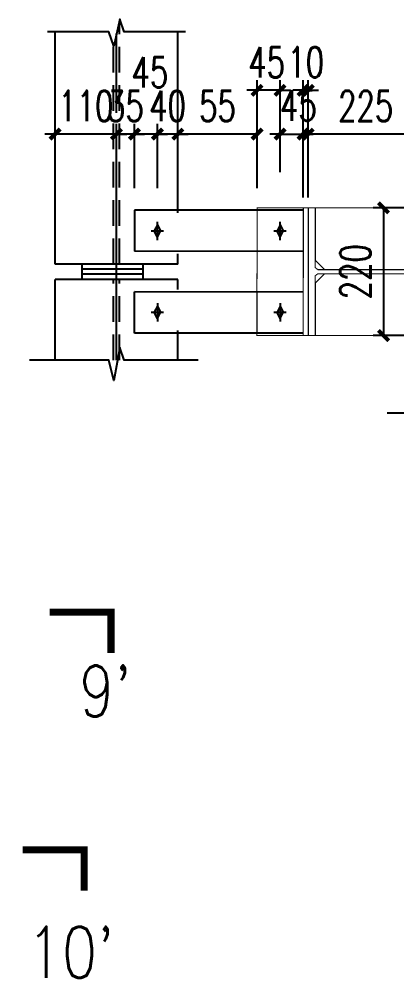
# Model space of a CAD drawing. Extents: x -33967 to 1773478, y -1022458 to -784650.
# Drawn here: x 1715097 to 1718790, y -1012883 to -1003501 of the extents above; entities that cross this region are included whole.
import ezdxf

# ---------------------------------------------------------------- set-up
doc = ezdxf.new("R2010")
doc.units = 0
doc.header["$LTSCALE"] = 1000
doc.header["$MEASUREMENT"] = 0
for name, pattern in [('DASH', [0.35, 0.25, -0.1]), ('DASHED', [0.75, 0.5, -0.25]), ('DOTE', [2.42, 2, -0.2, 0.02, -0.2])]:
    doc.linetypes.add(name, pattern=pattern)
for name, color, linetype in [('AXIS', 3, 'Continuous'), ('DOTE', 1, 'DOTE'), ('GL', 150, 'Continuous'), ('GZ', 50, 'Continuous'), ('PZ', 202, 'Continuous'), ('吊车梁', 161, 'Continuous')]:
    doc.layers.add(name, color=color, linetype=linetype)
doc.styles.add('_TCH_DIM_T3', font='SIMPLEX', dxfattribs={"width": 0.705882, "bigfont": 'GBCBIG'})
doc.styles.add('SIM-TSSC', font='simplex.shx', dxfattribs={"width": 0.8, "bigfont": 'tssdchn.shx'})
doc.dimstyles.new('TCH_100_5', dxfattribs={"dimtxt": 297.5, "dimasz": 100, "dimexe": 100, "dimexo": 100, "dimgap": 126.25, "dimtad": 1, "dimdec": 0, "dimlfac": 0.2, "dimzin": 0, "dimdsep": 46, "dimtxsty": '_TCH_DIM_T3', "dimblk": 'ARCHTICK', "dimcen": 0.09, "dimclrd": 126, "dimclre": 126, "dimclrt": 7, "dimazin": 2, "dimtfac": 1, "dimtdec": 0, "dimtix": 1, "dimtmove": 2, "dimatfit": 3, "dimfxl": 1, "dimtolj": 1, "dimtzin": 0, "dimarcsym": 0})

# ---------------------------------------------------------------- blocks, each defined once
blk = doc.blocks.new('_ArchTick')
at = {"color": 0, "linetype": 'ByBlock', "const_width": 0.4}
blk.add_lwpolyline([(-0.5, -0.5), (0.5, 0.5)], dxfattribs=at)
blk = doc.blocks.new('*D660')
at = {"layer": 'Defpoints', "color": 0, "transparency": 16777216}
for p in [(1717923.1, -1004625.8), (1717923.1, -1005347.7), (1719049, -1005347.7)]:
    blk.add_point(p, dxfattribs=at)
at = {"layer": 'GL', "color": 126, "lineweight": -2, "transparency": 16777216}
for p, q in [((1717923.1, -1005247.7), (1717923.1, -1004525.8)), ((1719049, -1005247.7), (1719049, -1004525.8)), ((1719049, -1004625.8), (1717923.1, -1004625.8))]:
    blk.add_line(p, q, dxfattribs=at)
at = {"layer": 'GL', "color": 126, "lineweight": -2, "transparency": 16777216, "xscale": 100, "yscale": 100, "zscale": 100, "rotation": 180}
blk.add_blockref('_ArchTick', (1717923.1, -1004625.8), dxfattribs=at)
at = {"layer": 'GL', "color": 126, "lineweight": -2, "transparency": 16777216, "xscale": 100, "yscale": 100, "zscale": 100}
blk.add_blockref('_ArchTick', (1719049, -1004625.8), dxfattribs=at)
at = {"layer": 'GL', "color": 7, "transparency": 16777216, "insert": (1718486, -1004350.8), "char_height": 297.5, "attachment_point": 5, "style": '_TCH_DIM_T3'}
blk.add_mtext('\\A1;225', dxfattribs=at)
blk = doc.blocks.new('*D661')
at = {"layer": 'Defpoints', "color": 0, "transparency": 16777216}
for p in [(1719048.1, -1005347.7), (1718660.5, -1006597.7), (1719048.1, -1006597.7)]:
    blk.add_point(p, dxfattribs=at)
at = {"layer": 'GL', "color": 126, "lineweight": -2, "transparency": 16777216}
for p, q in [((1718948.1, -1005347.7), (1718560.5, -1005347.7)), ((1718660.5, -1005347.7), (1718660.5, -1006597.7)), ((1718948.1, -1006597.7), (1718560.5, -1006597.7))]:
    blk.add_line(p, q, dxfattribs=at)
at = {"layer": 'GL', "color": 126, "lineweight": -2, "transparency": 16777216, "xscale": 100, "yscale": 100, "zscale": 100}
for p, rotation in [((1718660.5, -1005347.7), 90), ((1718660.5, -1006597.7), 270)]:
    blk.add_blockref('_ArchTick', p, dxfattribs=dict(at, rotation=rotation))
at = {"layer": 'GL', "color": 7, "transparency": 16777216, "insert": (1718385.5, -1005972.7), "char_height": 297.5, "attachment_point": 5, "rotation": 90, "style": '_TCH_DIM_T3'}
blk.add_mtext('\\A1;220', dxfattribs=at)
blk = doc.blocks.new('*D684')
at = {"layer": 'Defpoints', "color": 0, "transparency": 16777216}
for p in [(1715448.3, -1004625.8), (1715448.3, -1005047.7), (1716048.3, -1005215.4)]:
    blk.add_point(p, dxfattribs=at)
at = {"layer": 'GL', "color": 126, "lineweight": -2, "transparency": 16777216}
for p, q in [((1715448.3, -1004947.7), (1715448.3, -1004525.8)), ((1716048.3, -1005115.4), (1716048.3, -1004525.8)), ((1715448.3, -1004625.8), (1715348.3, -1004625.8)), ((1716048.3, -1004625.8), (1715448.3, -1004625.8)), ((1716048.3, -1004625.8), (1716148.3, -1004625.8))]:
    blk.add_line(p, q, dxfattribs=at)
at = {"layer": 'GL', "color": 126, "lineweight": -2, "transparency": 16777216, "xscale": 100, "yscale": 100, "zscale": 100}
blk.add_blockref('_ArchTick', (1715448.3, -1004625.8), dxfattribs=at)
at = {"layer": 'GL', "color": 126, "lineweight": -2, "transparency": 16777216, "xscale": 100, "yscale": 100, "zscale": 100, "rotation": 180}
blk.add_blockref('_ArchTick', (1716048.3, -1004625.8), dxfattribs=at)
at = {"layer": 'GL', "color": 7, "transparency": 16777216, "insert": (1715748.3, -1004350.8), "char_height": 297.5, "attachment_point": 5, "style": '_TCH_DIM_T3'}
blk.add_mtext('\\A1;110', dxfattribs=at)
blk = doc.blocks.new('*D685')
at = {"layer": 'Defpoints', "color": 0, "transparency": 16777216}
for p in [(1716048.3, -1004625.8), (1716048.3, -1005215.4), (1716223.3, -1005253.5)]:
    blk.add_point(p, dxfattribs=at)
at = {"layer": 'GL', "color": 126, "lineweight": -2, "transparency": 16777216}
for p, q in [((1716048.3, -1005115.4), (1716048.3, -1004525.8)), ((1716223.3, -1005153.5), (1716223.3, -1004525.8)), ((1716048.3, -1004625.8), (1715948.3, -1004625.8)), ((1716223.3, -1004625.8), (1716048.3, -1004625.8)), ((1716223.3, -1004625.8), (1716323.3, -1004625.8))]:
    blk.add_line(p, q, dxfattribs=at)
at = {"layer": 'GL', "color": 126, "lineweight": -2, "transparency": 16777216, "xscale": 100, "yscale": 100, "zscale": 100}
blk.add_blockref('_ArchTick', (1716048.3, -1004625.8), dxfattribs=at)
at = {"layer": 'GL', "color": 126, "lineweight": -2, "transparency": 16777216, "xscale": 100, "yscale": 100, "zscale": 100, "rotation": 180}
blk.add_blockref('_ArchTick', (1716223.3, -1004625.8), dxfattribs=at)
at = {"layer": 'GL', "color": 7, "transparency": 16777216, "insert": (1716135.8, -1004350.8), "char_height": 297.5, "attachment_point": 5, "style": '_TCH_DIM_T3'}
blk.add_mtext('\\A1;35', dxfattribs=at)
blk = doc.blocks.new('*D686')
at = {"layer": 'Defpoints', "color": 0, "transparency": 16777216}
for p in [(1716223.3, -1004625.8), (1716223.3, -1005253.5), (1716448.3, -1005194.5)]:
    blk.add_point(p, dxfattribs=at)
at = {"layer": 'GL', "color": 126, "lineweight": -2, "transparency": 16777216}
for p, q in [((1716223.3, -1005153.5), (1716223.3, -1004525.8)), ((1716448.3, -1005094.5), (1716448.3, -1004525.8)), ((1716223.3, -1004625.8), (1716123.3, -1004625.8)), ((1716448.3, -1004625.8), (1716223.3, -1004625.8)), ((1716448.3, -1004625.8), (1716548.3, -1004625.8))]:
    blk.add_line(p, q, dxfattribs=at)
at = {"layer": 'GL', "color": 126, "lineweight": -2, "transparency": 16777216, "xscale": 100, "yscale": 100, "zscale": 100}
blk.add_blockref('_ArchTick', (1716223.3, -1004625.8), dxfattribs=at)
at = {"layer": 'GL', "color": 126, "lineweight": -2, "transparency": 16777216, "xscale": 100, "yscale": 100, "zscale": 100, "rotation": 180}
blk.add_blockref('_ArchTick', (1716448.3, -1004625.8), dxfattribs=at)
at = {"layer": 'GL', "color": 7, "transparency": 16777216, "insert": (1716375.6, -1004020.5), "char_height": 297.5, "attachment_point": 5, "style": '_TCH_DIM_T3'}
blk.add_mtext('\\A1;45', dxfattribs=at)
blk = doc.blocks.new('*D687')
at = {"layer": 'Defpoints', "color": 0, "transparency": 16777216}
for p in [(1716448.3, -1004625.8), (1716448.3, -1005253.5), (1716648.3, -1005253.5)]:
    blk.add_point(p, dxfattribs=at)
at = {"layer": 'GL', "color": 126, "lineweight": -2, "transparency": 16777216}
for p, q in [((1716448.3, -1005153.5), (1716448.3, -1004525.8)), ((1716648.3, -1005153.5), (1716648.3, -1004525.8)), ((1716448.3, -1004625.8), (1716348.3, -1004625.8)), ((1716648.3, -1004625.8), (1716448.3, -1004625.8)), ((1716648.3, -1004625.8), (1716748.3, -1004625.8))]:
    blk.add_line(p, q, dxfattribs=at)
at = {"layer": 'GL', "color": 126, "lineweight": -2, "transparency": 16777216, "xscale": 100, "yscale": 100, "zscale": 100}
blk.add_blockref('_ArchTick', (1716448.3, -1004625.8), dxfattribs=at)
at = {"layer": 'GL', "color": 126, "lineweight": -2, "transparency": 16777216, "xscale": 100, "yscale": 100, "zscale": 100, "rotation": 180}
blk.add_blockref('_ArchTick', (1716648.3, -1004625.8), dxfattribs=at)
at = {"layer": 'GL', "color": 7, "transparency": 16777216, "insert": (1716548.3, -1004350.8), "char_height": 297.5, "attachment_point": 5, "style": '_TCH_DIM_T3'}
blk.add_mtext('\\A1;40', dxfattribs=at)
blk = doc.blocks.new('*D688')
at = {"layer": 'Defpoints', "color": 0, "transparency": 16777216}
for p in [(1716648.3, -1004625.8), (1716648.3, -1005253.5), (1717423.6, -1005253.5)]:
    blk.add_point(p, dxfattribs=at)
at = {"layer": 'GL', "color": 126, "lineweight": -2, "transparency": 16777216}
for p, q in [((1716648.3, -1005153.5), (1716648.3, -1004525.8)), ((1717423.6, -1005153.5), (1717423.6, -1004525.8)), ((1717423.6, -1004625.8), (1716648.3, -1004625.8))]:
    blk.add_line(p, q, dxfattribs=at)
at = {"layer": 'GL', "color": 126, "lineweight": -2, "transparency": 16777216, "xscale": 100, "yscale": 100, "zscale": 100, "rotation": 180}
blk.add_blockref('_ArchTick', (1716648.3, -1004625.8), dxfattribs=at)
at = {"layer": 'GL', "color": 126, "lineweight": -2, "transparency": 16777216, "xscale": 100, "yscale": 100, "zscale": 100}
blk.add_blockref('_ArchTick', (1717423.6, -1004625.8), dxfattribs=at)
at = {"layer": 'GL', "color": 7, "transparency": 16777216, "insert": (1717036, -1004350.8), "char_height": 297.5, "attachment_point": 5, "style": '_TCH_DIM_T3'}
blk.add_mtext('\\A1;55', dxfattribs=at)
blk = doc.blocks.new('*D691')
at = {"layer": 'Defpoints', "color": 0, "transparency": 16777216}
for p in [(1717423.6, -1004197.4), (1717423.6, -1005097.7), (1717648.6, -1005097.7)]:
    blk.add_point(p, dxfattribs=at)
at = {"layer": 'GL', "color": 126, "lineweight": -2, "transparency": 16777216}
for p, q in [((1717423.6, -1004997.7), (1717423.6, -1004097.4)), ((1717648.6, -1004997.7), (1717648.6, -1004097.4)), ((1717423.6, -1004197.4), (1717323.6, -1004197.4)), ((1717648.6, -1004197.4), (1717423.6, -1004197.4)), ((1717648.6, -1004197.4), (1717748.6, -1004197.4))]:
    blk.add_line(p, q, dxfattribs=at)
at = {"layer": 'GL', "color": 126, "lineweight": -2, "transparency": 16777216, "xscale": 100, "yscale": 100, "zscale": 100}
blk.add_blockref('_ArchTick', (1717423.6, -1004197.4), dxfattribs=at)
at = {"layer": 'GL', "color": 126, "lineweight": -2, "transparency": 16777216, "xscale": 100, "yscale": 100, "zscale": 100, "rotation": 180}
blk.add_blockref('_ArchTick', (1717648.6, -1004197.4), dxfattribs=at)
at = {"layer": 'GL', "color": 7, "transparency": 16777216, "insert": (1717517.5, -1003924.6), "char_height": 297.5, "attachment_point": 5, "style": '_TCH_DIM_T3'}
blk.add_mtext('\\A1;45', dxfattribs=at)
blk = doc.blocks.new('*D692')
at = {"layer": 'Defpoints', "color": 0, "transparency": 16777216}
for p in [(1717873.1, -1004625.8), (1717648.6, -1005097.7), (1717873.1, -1005097.7)]:
    blk.add_point(p, dxfattribs=at)
at = {"layer": 'GL', "color": 126, "lineweight": -2, "transparency": 16777216}
for p, q in [((1717648.6, -1004997.7), (1717648.6, -1004525.8)), ((1717873.1, -1004997.7), (1717873.1, -1004525.8)), ((1717648.6, -1004625.8), (1717548.6, -1004625.8)), ((1717648.6, -1004625.8), (1717873.1, -1004625.8)), ((1717873.1, -1004625.8), (1717973.1, -1004625.8))]:
    blk.add_line(p, q, dxfattribs=at)
at = {"layer": 'GL', "color": 126, "lineweight": -2, "transparency": 16777216, "xscale": 100, "yscale": 100, "zscale": 100}
blk.add_blockref('_ArchTick', (1717648.6, -1004625.8), dxfattribs=at)
at = {"layer": 'GL', "color": 126, "lineweight": -2, "transparency": 16777216, "xscale": 100, "yscale": 100, "zscale": 100, "rotation": 180}
blk.add_blockref('_ArchTick', (1717873.1, -1004625.8), dxfattribs=at)
at = {"layer": 'GL', "color": 7, "transparency": 16777216, "insert": (1717828.1, -1004346.1), "char_height": 297.5, "attachment_point": 5, "style": '_TCH_DIM_T3'}
blk.add_mtext('\\A1;45', dxfattribs=at)
blk = doc.blocks.new('*D693')
at = {"color": 126, "lineweight": -2, "transparency": 16777216}
for p, q in [((1717873.1, -1005247.7), (1717873.1, -1004097.4)), ((1717924.8, -1005247.7), (1717924.8, -1004097.4)), ((1717873.1, -1004197.4), (1717773.1, -1004197.4)), ((1717873.1, -1004197.4), (1717924.8, -1004197.4)), ((1717924.8, -1004197.4), (1718024.8, -1004197.4))]:
    blk.add_line(p, q, dxfattribs=at)
at = {"layer": 'Defpoints', "color": 0, "transparency": 16777216}
for p in [(1717924.8, -1004197.4), (1717873.1, -1005347.7), (1717924.8, -1005347.7)]:
    blk.add_point(p, dxfattribs=at)
at = {"color": 126, "lineweight": -2, "transparency": 16777216, "xscale": 100, "yscale": 100, "zscale": 100}
blk.add_blockref('_ArchTick', (1717873.1, -1004197.4), dxfattribs=at)
at = {"color": 126, "lineweight": -2, "transparency": 16777216, "xscale": 100, "yscale": 100, "zscale": 100, "rotation": 180}
blk.add_blockref('_ArchTick', (1717924.8, -1004197.4), dxfattribs=at)
at = {"color": 7, "transparency": 16777216, "insert": (1717899, -1003922.4), "char_height": 297.5, "attachment_point": 5, "style": '_TCH_DIM_T3'}
blk.add_mtext('\\A1;10', dxfattribs=at)

msp = doc.modelspace()

# ---------------------------------------------------------------- hatches: boundary and pattern name
for points in [[(1716448.4, -1005633.8), (1716418.4, -1005573.8), (1716448.4, -1005513.8), (1716478.4, -1005573.8)], [(1717648.7, -1005633.8), (1717618.7, -1005573.8), (1717648.7, -1005513.8), (1717678.7, -1005573.8)], [(1716448.4, -1006309.6), (1716418.4, -1006369.6), (1716448.4, -1006429.6), (1716478.4, -1006369.6)], [(1717648.7, -1006309.6), (1717618.7, -1006369.6), (1717648.7, -1006429.6), (1717678.7, -1006369.6)]]:
    msp.add_hatch(color=256).paths.add_polyline_path(points)

# ---------------------------------------------------------------- linework, layer by layer
for p, q in [((1716448.4, -1005513.8), (1716418.4, -1005573.8)), ((1716448.4, -1005663.8), (1716448.4, -1005483.8)), ((1716448.4, -1005513.8), (1716478.4, -1005573.8)), ((1717648.7, -1005513.8), (1717618.7, -1005573.8)), ((1717648.7, -1005663.8), (1717648.7, -1005483.8)), ((1717648.7, -1005513.8), (1717678.7, -1005573.8)), ((1716388.4, -1005573.8), (1716508.4, -1005573.8)), ((1716448.4, -1005633.8), (1716418.4, -1005573.8)), ((1716448.4, -1005633.8), (1716478.4, -1005573.8)), ((1717588.7, -1005573.8), (1717708.7, -1005573.8)), ((1717648.7, -1005633.8), (1717618.7, -1005573.8)), ((1717648.7, -1005633.8), (1717678.7, -1005573.8)), ((1716448.4, -1006309.6), (1716418.4, -1006369.6)), ((1716448.4, -1006279.6), (1716448.4, -1006459.6)), ((1716448.4, -1006309.6), (1716478.4, -1006369.6)), ((1717648.7, -1006309.6), (1717618.7, -1006369.6)), ((1717648.7, -1006279.6), (1717648.7, -1006459.6)), ((1717648.7, -1006309.6), (1717678.7, -1006369.6)), ((1716388.4, -1006369.6), (1716508.4, -1006369.6)), ((1716448.4, -1006429.6), (1716418.4, -1006369.6)), ((1716448.4, -1006429.6), (1716478.4, -1006369.6)), ((1717588.7, -1006369.6), (1717708.7, -1006369.6)), ((1717648.7, -1006429.6), (1717618.7, -1006369.6)), ((1717648.7, -1006429.6), (1717678.7, -1006369.6))]:
    msp.add_line(p, q)
at = {"const_width": 10}
for points in [[(1717422.3, -1006572.7), (1717422.3, -1006597.7), (1717924.8, -1006596.7), (1717924.8, -1005348.7), (1717423.6, -1005347.7), (1717423.6, -1005370.7)], [(1717423.7, -1005775.1), (1717422.2, -1006173)]]:
    msp.add_lwpolyline(points, dxfattribs=at)
at = {"layer": 'AXIS'}
msp.add_line((1719837, -1007357.4), (1718694.4, -1007357.4), dxfattribs=at)
at = {"layer": 'AXIS', "color": 3, "const_width": 70}
for points in [[(1715394.8, -1009304.8), (1715994.8, -1009304.7), (1715994.8, -1009704.7)], [(1715131.7, -1011631.4), (1715731.7, -1011631.4), (1715731.7, -1012031.4)]]:
    msp.add_lwpolyline(points, dxfattribs=at)
at = {"layer": 'DOTE'}
msp.add_line((1716048.3, -1006838.5), (1716048.3, -1003644.7), dxfattribs=at)
at = {"layer": 'GZ', "const_width": 10}
msp.add_lwpolyline([(1717923.1, -1005347.7), (1717923.1, -1006597.7), (1717993.1, -1006597.7), (1717993.1, -1006011.9), (1718018.1, -1005992.7), (1720079.8, -1005992.7), (1720103.1, -1006011.9), (1720103.1, -1006597.7), (1720173.1, -1006597.7), (1720173.1, -1005347.7), (1720103.1, -1005347.7), (1720103.1, -1005932.7), (1720080.7, -1005952.7), (1718018.1, -1005952.7), (1717993.1, -1005932.7), (1717993.1, -1005347.7), (1717923.1, -1005347.7)], close=True, dxfattribs=at)
at = {"layer": 'PZ', "linetype": 'ByBlock'}
for p, q in [((1716223.4, -1005370.7), (1716223.4, -1005772.7)), ((1717875.7, -1005370.6), (1716223.5, -1005370.7)), ((1717875.5, -1005776), (1716223.4, -1005772.7)), ((1715712.2, -1006047.7), (1715712.2, -1005897.7)), ((1716309.4, -1006047.7), (1716309.4, -1005897.7)), ((1716309.4, -1005947.7), (1715712.2, -1005947.7)), ((1716309.4, -1005997.7), (1715712.2, -1005997.7)), ((1717875.2, -1006173.9), (1716223.4, -1006170.6)), ((1716223.4, -1006572.6), (1716223.4, -1006170.6)), ((1717875, -1006572.7), (1716223.5, -1006572.6))]:
    msp.add_line(p, q, dxfattribs=at)
at = {"layer": 'PZ', "color": 7, "linetype": 'DASH', "ltscale": 0.2, "const_width": 11.2}
for points in [[(1717423.6, -1005370.7), (1717423.7, -1005775.1)], [(1717422.1, -1006577.4), (1717422.2, -1006173)]]:
    msp.add_lwpolyline(points, dxfattribs=at)
at = {"layer": 'PZ', "color": 7, "const_width": 11.2}
msp.add_lwpolyline([(1717875.7, -1005348.6), (1717874.9, -1006596.8)], dxfattribs=at)
at = {"layer": 'PZ', "const_width": 11.2}
for points in [[(1717993.1, -1005347.7), (1717993.1, -1005862.2), (1718083.4, -1005952.7), (1720014.1, -1005952.7), (1720103.1, -1005858.5), (1720103.1, -1005347.7), (1717993.1, -1005347.7)], [(1717993.1, -1006597.7), (1717993.1, -1006083.1), (1718083.4, -1005992.7), (1720014.1, -1005992.7), (1720103.1, -1006093), (1720103.1, -1006597.7), (1717993.1, -1006597.7)]]:
    msp.add_lwpolyline(points, dxfattribs=at)
at = {"layer": '吊车梁', "linetype": 'DASHED', "ltscale": 0.5}
for p, q in [((1716077.3, -1005897.7), (1716077.3, -1003522.3)), ((1716019.3, -1005897.7), (1716019.3, -1003754.3)), ((1716019.3, -1006838.5), (1716019.3, -1006047.7)), ((1716077.3, -1006838.5), (1716077.3, -1006047.7))]:
    msp.add_line(p, q, dxfattribs=at)
at = {"layer": '吊车梁'}
for p, q in [((1715448.3, -1005897.7), (1715448.3, -1003626.2)), ((1716648.3, -1005397.7), (1716648.3, -1003626.2)), ((1716648.3, -1005897.7), (1715448.3, -1005897.7)), ((1716648.3, -1006047.7), (1715448.3, -1006047.7)), ((1715448.3, -1006838.5), (1715448.3, -1006047.7)), ((1716648.3, -1006838.5), (1716648.3, -1006547.7))]:
    msp.add_line(p, q, dxfattribs=at)
at = {"layer": '吊车梁', "ltscale": 0.5}
for p, q in [((1716648.3, -1005897.7), (1716648.3, -1005797.7)), ((1716648.3, -1006145.7), (1716648.3, -1006047.7))]:
    msp.add_line(p, q, dxfattribs=at)
at = {"layer": '吊车梁'}
for points in [[(1716723.3, -1003626.2), (1716598.3, -1003626.2), (1716122.3, -1003626.2), (1716082.3, -1003501.2), (1716023.2, -1003764.1), (1715974.3, -1003626.2), (1715523.3, -1003626.2), (1715373.3, -1003626.2)], [(1716848.3, -1006838.5), (1716698.3, -1006838.5), (1716122.3, -1006838.5), (1716082.3, -1006713.5), (1716023.2, -1007038.1), (1715974.3, -1006838.5), (1715273.3, -1006838.5), (1715198.3, -1006838.5)]]:
    msp.add_lwpolyline(points, dxfattribs=at)

# ---------------------------------------------------------------- texts
at = {"layer": 'AXIS', "color": 3, "style": 'SIM-TSSC', "width": 0.8}
for s, p in [("9'", (1715683.6, -1010325.6)), ("10'", (1715172.3, -1012883.2))]:
    msp.add_text(s, height=500, dxfattribs=at).set_placement(p)

# ---------------------------------------------------------------- dimensions: what is measured, and where the dimension line sits
dim = msp.add_linear_dim(base=(1717924.8, -1004197.4), p1=(1717873.1, -1005347.7), p2=(1717924.8, -1005347.7), angle=180, dimstyle='TCH_100_5')
dim.commit()
dim.dimension.update_dxf_attribs({"geometry": '*D693', "text_midpoint": (1717899, -1003922.4)})
at = {"layer": 'GL'}
dim = msp.add_linear_dim(base=(1717423.6, -1004197.4), p1=(1717648.6, -1005097.7), p2=(1717423.6, -1005097.7), angle=180, dimstyle='TCH_100_5', dxfattribs=at)
dim.commit()
dim.dimension.update_dxf_attribs({"geometry": '*D691', "text_midpoint": (1717517.5, -1003924.6), "dimtype": 128})
for base, p1, p2, picture, middle in [((1716223.3, -1004625.8), (1716448.3, -1005194.5), (1716223.3, -1005253.5), '*D686', (1716375.6, -1004020.5)), ((1717873.1, -1004625.8), (1717648.6, -1005097.7), (1717873.1, -1005097.7), '*D692', (1717828.1, -1004346.1))]:
    dim = msp.add_linear_dim(base=base, p1=p1, p2=p2, dimstyle='TCH_100_5', dxfattribs=at)
    dim.commit()
    dim.dimension.update_dxf_attribs({"geometry": picture, "text_midpoint": middle, "dimtype": 128})
for base, p1, p2, text, picture, middle in [((1715448.3, -1004625.8), (1716048.3, -1005215.4), (1715448.3, -1005047.7), '110', '*D684', (1715748.3, -1004350.8)), ((1716648.3, -1004625.8), (1717423.6, -1005253.5), (1716648.3, -1005253.5), '55', '*D688', (1717036, -1004350.8)), ((1717923.1, -1004625.8), (1719049, -1005347.7), (1717923.1, -1005347.7), '225', '*D660', (1718486, -1004350.8))]:
    dim = msp.add_linear_dim(base=base, p1=p1, p2=p2, text=text, dimstyle='TCH_100_5', dxfattribs=at)
    dim.commit()
    dim.dimension.update_dxf_attribs({"geometry": picture, "text_midpoint": middle})
for base, p1, p2, picture, middle in [((1716048.3, -1004625.8), (1716223.3, -1005253.5), (1716048.3, -1005215.4), '*D685', (1716135.8, -1004350.8)), ((1716448.3, -1004625.8), (1716648.3, -1005253.5), (1716448.3, -1005253.5), '*D687', (1716548.3, -1004350.8))]:
    dim = msp.add_linear_dim(base=base, p1=p1, p2=p2, dimstyle='TCH_100_5', dxfattribs=at)
    dim.commit()
    dim.dimension.update_dxf_attribs({"geometry": picture, "text_midpoint": middle})
dim = msp.add_linear_dim(base=(1718660.5, -1006597.7), p1=(1719048.1, -1005347.7), p2=(1719048.1, -1006597.7), angle=90, text='220', dimstyle='TCH_100_5', dxfattribs=at)
dim.commit()
dim.dimension.update_dxf_attribs({"geometry": '*D661', "text_midpoint": (1718385.5, -1005972.7)})

doc.saveas('drawing.dxf')
